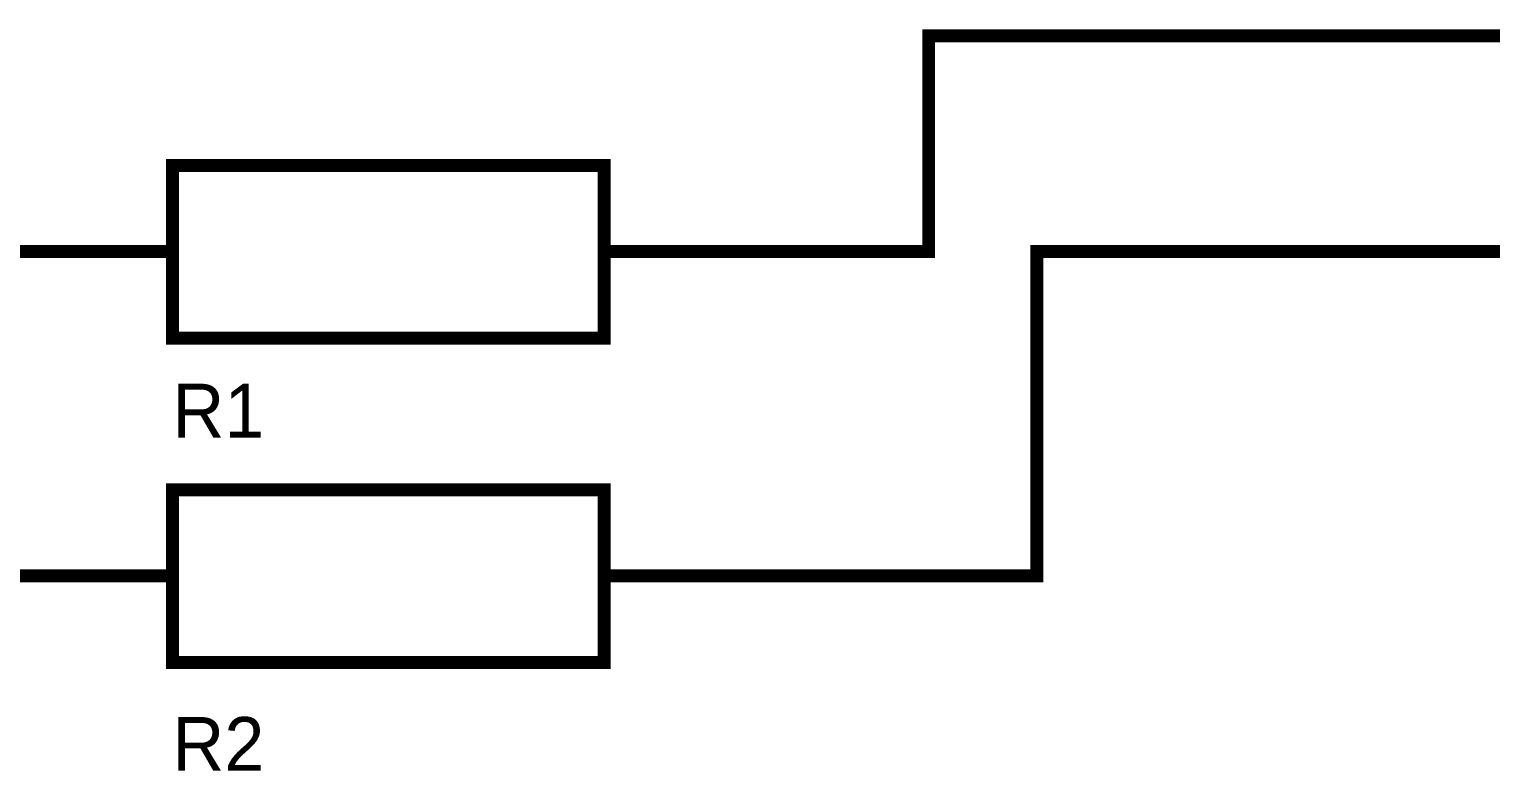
# Model space of a CAD drawing. Header units: millimetres. Extents: x 0 to 841, y 0 to 594.
# Drawn here: x 139.3 to 173.09, y 467.99 to 485.14 of the extents above; entities that cross this region are included whole.
import ezdxf

# ---------------------------------------------------------------- set-up
doc = ezdxf.new("R2010")
doc.units = ezdxf.units.MM
doc.layers.add('Sheet', color=255, linetype='Continuous')

msp = doc.modelspace()

# ---------------------------------------------------------------- linework, layer by layer
at = {"layer": 'Sheet', "const_width": 0.3}
for points in [[(197.579, 484.986), (160.094, 484.986), (160.094, 480), (155.094, 480)], [(140.11, 480), (107.609, 480)], [(142.61, 480), (140.11, 480)], [(152.594, 480), (155.094, 480)], [(197.579, 480), (162.594, 480), (162.594, 472.497), (155.094, 472.497)], [(140.11, 472.497), (107.609, 472.497)], [(142.61, 472.497), (140.11, 472.497)], [(152.594, 472.497), (155.094, 472.497)]]:
    msp.add_lwpolyline(points, dxfattribs=at)
for points in [[(142.61, 481.988), (152.594, 481.988), (152.594, 477.996), (142.61, 477.996), (142.61, 481.988)], [(142.61, 474.485), (152.594, 474.485), (152.594, 470.493), (142.61, 470.493), (142.61, 474.485)]]:
    msp.add_lwpolyline(points, close=True, dxfattribs=at)

# ---------------------------------------------------------------- texts
at = {"layer": 'Sheet'}
for s, p in [('R1', (142.61, 475.697)), ('R2', (142.61, 467.992))]:
    msp.add_text(s, height=1.2427, dxfattribs=at).set_placement(p)

doc.saveas('drawing.dxf')
